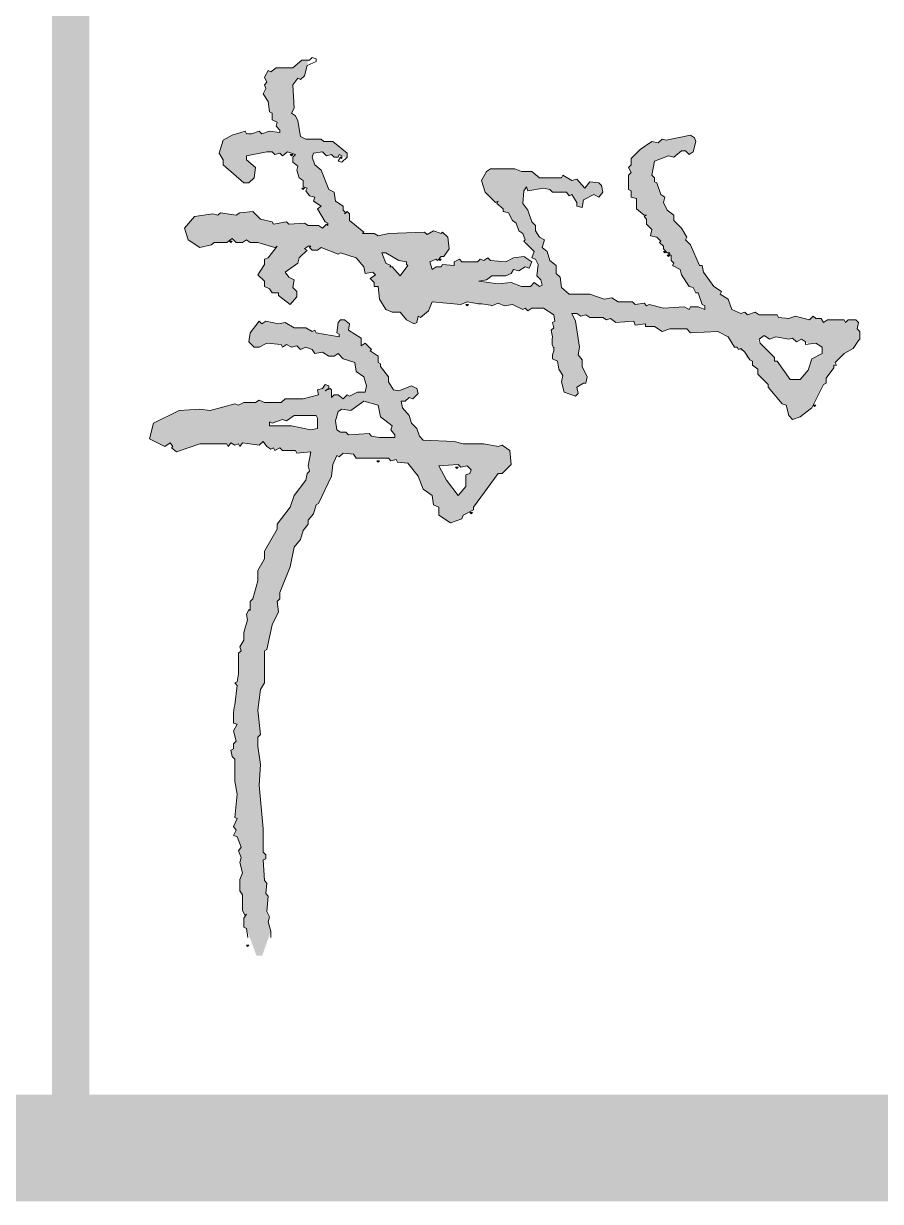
# Model space of a CAD drawing. Extents: x -518115 to 1124316, y -209821 to 1628073.
# Drawn here: x 951709 to 952110, y -111802 to -111250 of the extents above; entities that cross this region are included whole.
import ezdxf

# ---------------------------------------------------------------- set-up
doc = ezdxf.new("R2010")
doc.units = 0
doc.header["$LTSCALE"] = 1000
doc.header["$MEASUREMENT"] = 0
doc.layers.add('图框', color=140, linetype='Continuous')
doc.layers.add('签名', color=7, linetype='Continuous', lineweight=18)

# ---------------------------------------------------------------- blocks, each defined once
blk = doc.blocks.new('A$C549D2611')
at = {"layer": '签名'}
h = blk.add_hatch(color=2, dxfattribs=at)
h.dxf.hatch_style = 1
h.paths.add_polyline_path([(41115.77, -25269.22), (41112.75, -25269.22), (41111.54, -25270.43), (41112.14, -25271.03), (41110.93, -25272.24), (41109.12, -25272.24), (41106.7, -25275.87), (41102.47, -25276.48), (41101.26, -25278.9), (41092.18, -25282.53), (41089.77, -25285.55), (41086.14, -25286.76), (41084.32, -25286.15), (41083.72, -25281.92), (41085.53, -25280.11), (41084.93, -25277.69), (41086.14, -25276.48), (41086.14, -25274.66), (41084.93, -25274.06), (41086.54, -25270.83), (41086.14, -25270.43), (41084.32, -25270.43), (41078.88, -25277.08), (41078.88, -25281.32), (41077.67, -25282.53), (41077.67, -25289.78), (41076.46, -25292.2), (41069.2, -25293.41), (41066.78, -25294.62), (41065.57, -25296.44), (41063.15, -25295.23), (41052.27, -25295.83), (41049.24, -25293.41), (41049.85, -25292.2), (41048.03, -25290.39), (41041.58, -25288.78), (41040.78, -25287.97), (41040.78, -25291.6), (41044.41, -25295.83), (41044.41, -25303.69), (41046.22, -25306.11), (41045.62, -25307.32), (41048.64, -25309.14), (41051.06, -25307.93), (41052.27, -25309.14), (41054.08, -25308.53), (41056.5, -25309.74), (41060.13, -25307.32), (41064.97, -25306.72), (41065.57, -25305.51), (41068.6, -25305.51), (41069.81, -25303.09), (41071.62, -25303.69), (41073.44, -25301.88), (41074.65, -25301.88), (41074.04, -25306.72), (41075.25, -25310.35), (41074.04, -25311.56), (41075.94, -25317.26), (41074.04, -25318.21), (41075.86, -25324.26), (41078.27, -25328.49), (41084.32, -25330.31), (41087.35, -25328.49), (41089.77, -25328.49), (41098.23, -25318.81), (41098.23, -25316.39), (41095.81, -25313.98), (41090.98, -25313.37), (41087.35, -25317.6), (41085.53, -25317.6), (41083.34, -25305.89), (41084.93, -25304.3), (41084.32, -25301.88), (41085.53, -25300.67), (41083.72, -25298.25), (41084.93, -25294.62), (41086.14, -25295.83), (41088.56, -25295.83), (41090.37, -25293.41), (41092.18, -25294.02), (41095.81, -25292.81), (41097.02, -25290.99), (41100.05, -25290.99), (41100.65, -25289.18), (41101.86, -25289.78), (41104.28, -25287.97), (41104.89, -25285.55), (41106.7, -25286.15), (41109.12, -25282.53), (41110.33, -25284.34), (41116.38, -25280.71), (41116.98, -25279.5), (41118.19, -25279.5), (41117.59, -25280.11), (41119.4, -25281.92), (41118.19, -25283.74), (41118.19, -25288.57), (41116.98, -25290.39), (41117.59, -25297.65), (41116.38, -25298.86), (41117.59, -25304.9), (41116.38, -25305.51), (41115.17, -25310.95), (41111.54, -25314.58), (41112.14, -25320.63), (41113.35, -25322.44), (41112.14, -25329.7), (41113.35, -25330.91), (41112.75, -25333.33), (41113.96, -25341.8), (41119.4, -25346.63), (41124.84, -25344.82), (41128.47, -25339.38), (41127.26, -25333.93), (41126.05, -25332.72), (41126.05, -25326.68), (41124.24, -25324.26), (41126.05, -25322.44), (41126.05, -25319.42), (41124.84, -25317.6), (41126.05, -25315.79), (41126.05, -25312.16), (41128.47, -25304.3), (41127.87, -25303.09), (41133.31, -25307.32), (41133.92, -25309.14), (41136.34, -25309.14), (41141.17, -25312.16), (41144.2, -25309.14), (41146.62, -25309.14), (41147.83, -25306.72), (41149.64, -25305.51), (41149.64, -25302.48), (41150.85, -25302.48), (41155.08, -25297.04), (41151.46, -25294.02), (41149.04, -25294.02), (41147.22, -25295.83), (41143.59, -25295.23), (41142.38, -25297.65), (41139.96, -25299.46), (41135.73, -25293.41), (41133.31, -25292.81), (41129.68, -25289.18), (41129.08, -25290.39), (41127.87, -25288.57), (41127.87, -25287.36), (41128.47, -25287.97), (41129.68, -25286.76), (41129.68, -25284.34), (41128.47, -25282.53), (41131.5, -25274.66), (41130.89, -25273.45), (41133.31, -25266.2), (41137.54, -25262.57), (41140.57, -25261.96), (41139.96, -25258.33), (41141.17, -25257.12), (41142.99, -25259.54), (41144.8, -25257.73), (41146.62, -25257.73), (41146.62, -25255.91), (41149.98, -25255.58), (41150.25, -25255.31), (41150.47, -25255.53), (41152.66, -25255.31), (41157.5, -25252.29), (41158.71, -25249.26), (41158.71, -25245.63), (41162.34, -25242.61), (41164.16, -25238.98), (41163.55, -25237.77), (41160.53, -25237.17), (41161.13, -25235.96), (41158.11, -25232.33), (41153.87, -25230.51), (41155.08, -25217.21), (41153.87, -25214.18), (41154.74, -25208.98), (41154.76, -25207.66), (41155.36, -25203.42), (41155.69, -25202.69), (41154.48, -25199.67), (41155.69, -25196.64), (41155.08, -25193.02), (41157.5, -25188.18), (41156.9, -25186.97), (41158.11, -25185.76), (41156.9, -25183.94), (41156.9, -25178.5), (41159.92, -25173.66), (41162.95, -25173.06), (41163.55, -25174.27), (41165.97, -25173.66), (41167.18, -25174.87), (41170.2, -25174.27), (41171.09, -25174.35), (41173.5, -25174.35), (41175.65, -25173.66), (41175.95, -25173.54), (41177.76, -25173.54), (41178.67, -25174.27), (41180.49, -25174.27), (41181.7, -25171.85), (41185.32, -25171.24), (41188.35, -25169.43), (41191.37, -25170.03), (41196.21, -25168.82), (41198.02, -25163.38), (41196.82, -25162.17), (41193.79, -25162.78), (41191.15, -25158.38), (41188.95, -25157.94), (41184.11, -25160.36), (41181.09, -25160.36), (41178.67, -25162.17), (41175.04, -25161.57), (41162.95, -25163.38), (41159.32, -25165.19), (41159.32, -25162.78), (41160.53, -25160.96), (41159.92, -25158.54), (41161.13, -25156.73), (41161.13, -25150.68), (41162.34, -25148.87), (41161.74, -25147.05), (41163.55, -25144.63), (41162.95, -25136.16), (41164.76, -25135.56), (41164.16, -25130.72), (41165.37, -25130.72), (41165.37, -25126.49), (41167.78, -25122.86), (41166.58, -25119.23), (41166.58, -25111.37), (41168.39, -25109.55), (41167.78, -25096.85), (41170.2, -25092.01), (41175.04, -25088.99), (41176.15, -25086.98), (41177.46, -25084.15), (41179.94, -25083.33), (41181.7, -25080.52), (41183.51, -25080.52), (41185.32, -25078.1), (41187.74, -25078.1), (41192.58, -25073.27), (41193.79, -25073.27), (41201.65, -25066.61), (41202.26, -25064.8), (41207.1, -25063.59), (41208.91, -25061.77), (41207.7, -25058.15), (41203.47, -25052.7), (41192.58, -25047.26), (41191.98, -25046.05), (41189.56, -25046.05), (41184.72, -25042.42), (41182.9, -25042.42), (41178.07, -25037.58), (41175.65, -25033.35), (41171.11, -25030.32), (41167.78, -25030.32), (41166.58, -25031.53), (41163.55, -25030.93), (41162.34, -25032.14), (41162.34, -25035.77), (41163.55, -25036.98), (41162.34, -25037.58), (41162.34, -25045.44), (41163.55, -25047.26), (41161.74, -25048.47), (41161.74, -25050.89), (41160.53, -25052.1), (41162.34, -25053.91), (41160.53, -25060.56), (41161.74, -25063.59), (41161.13, -25068.43), (41159.92, -25069.03), (41159.92, -25077.5), (41158.71, -25079.31), (41159.92, -25082.94), (41158.71, -25084.15), (41159.32, -25085.97), (41157.5, -25090.2), (41152.66, -25092.01), (41150.25, -25095.64), (41149.04, -25095.04), (41146.62, -25098.67), (41139.96, -25103.51), (41136.94, -25104.11), (41136.94, -25105.32), (41127.26, -25109.55), (41124.84, -25111.97), (41123.63, -25111.37), (41119.4, -25113.79), (41115.77, -25117.42), (41113.35, -25117.42), (41110.93, -25120.44), (41107.3, -25122.25), (41104.89, -25121.65), (41103.68, -25123.46), (41098.23, -25125.28), (41097.63, -25126.49), (41095.81, -25126.49), (41094.6, -25127.7), (41087.95, -25126.49), (41085.53, -25119.83), (41086.14, -25117.42), (41083.11, -25113.79), (41083.11, -25111.97), (41084.93, -25110.16), (41083.72, -25108.34), (41078.88, -25107.13), (41077.06, -25107.74), (41075.86, -25109.55), (41078.27, -25121.04), (41077.67, -25122.86), (41079.48, -25124.67), (41078.88, -25127.7), (41082.51, -25133.14), (41086.74, -25137.37), (41089.77, -25137.37), (41090.98, -25138.58), (41093.39, -25137.37), (41094.6, -25138.58), (41101.26, -25138.58), (41101.86, -25137.37), (41104.89, -25137.37), (41105.49, -25134.95), (41110.33, -25134.95), (41113.35, -25131.33), (41113.35, -25130.12), (41113.96, -25131.33), (41115.17, -25130.12), (41117.59, -25130.12), (41120.01, -25127.7), (41123.03, -25128.3), (41123.63, -25125.28), (41125.45, -25123.46), (41126.05, -25124.07), (41127.87, -25122.25), (41129.08, -25122.25), (41130.89, -25120.44), (41130.89, -25119.23), (41131.5, -25119.83), (41132.1, -25118.63), (41134.52, -25118.63), (41135.73, -25117.42), (41136.94, -25118.02), (41138.75, -25114.39), (41141.17, -25113.79), (41146.62, -25110.16), (41147.22, -25108.34), (41149.64, -25107.13), (41149.64, -25105.92), (41155.08, -25104.11), (41155.69, -25102.9), (41157.5, -25102.9), (41156.29, -25105.92), (41156.29, -25109.55), (41157.5, -25110.16), (41156.29, -25112.58), (41156.9, -25122.25), (41155.08, -25128.91), (41155.69, -25130.12), (41154.48, -25131.33), (41155.08, -25135.56), (41153.87, -25136.77), (41153.87, -25143.42), (41152.06, -25146.45), (41152.66, -25150.07), (41150.25, -25156.73), (41150.25, -25166.4), (41147.22, -25170.03), (41142.38, -25170.64), (41140.57, -25172.45), (41136.94, -25172.45), (41134.52, -25175.48), (41130.29, -25176.69), (41128.47, -25179.11), (41124.84, -25177.9), (41123.63, -25180.31), (41120.61, -25182.13), (41118.19, -25182.13), (41116.38, -25183.94), (41110.93, -25185.76), (41107.91, -25188.18), (41101.86, -25187.57), (41100.05, -25186.36), (41101.86, -25185.76), (41100.65, -25178.5), (41101.26, -25175.48), (41102.47, -25174.27), (41102.47, -25167.61), (41104.28, -25166.4), (41103.68, -25165.19), (41107.3, -25162.78), (41109.12, -25162.78), (41109.72, -25160.36), (41106.1, -25159.75), (41103.68, -25154.91), (41104.89, -25152.49), (41102.47, -25150.68), (41099.44, -25151.28), (41098.23, -25152.49), (41097.63, -25156.73), (41100.65, -25159.15), (41096.42, -25162.78), (41097.02, -25165.19), (41094.6, -25169.43), (41095.81, -25170.03), (41095.81, -25180.31), (41092.79, -25183.94), (41092.79, -25188.78), (41091.58, -25191.81), (41091.58, -25203.3), (41092.79, -25205.11), (41097.02, -25207.53), (41102.47, -25205.72), (41107.3, -25200.88), (41106.7, -25199.67), (41107.91, -25200.27), (41110.33, -25197.25), (41111.54, -25197.25), (41112.14, -25194.83), (41115.77, -25193.02), (41116.98, -25191.2), (41120.61, -25189.99), (41121.82, -25188.18), (41126.86, -25186.16), (41130.29, -25182.73), (41133.31, -25183.94), (41133.92, -25182.13), (41136.34, -25180.92), (41141.78, -25181.52), (41143.59, -25179.71), (41146.01, -25179.11), (41146.62, -25180.31), (41144.8, -25182.73), (41146.62, -25184.55), (41146.62, -25188.78), (41144.8, -25193.62), (41145.41, -25199.67), (41144.2, -25208.74), (41143.59, -25205.11), (41141.78, -25202.69), (41141.78, -25196.04), (41140.57, -25193.62), (41138.75, -25192.41), (41139.36, -25189.99), (41137.54, -25186.97), (41138.15, -25185.15), (41135.13, -25183.94), (41132.71, -25187.57), (41133.31, -25192.41), (41135.13, -25196.04), (41134.52, -25203.3), (41133.31, -25204.51), (41134.52, -25206.32), (41133.92, -25208.14), (41135.13, -25209.35), (41135.13, -25216.6), (41133.92, -25217.81), (41135.13, -25220.23), (41136.94, -25220.23), (41136.34, -25225.67), (41137.54, -25226.28), (41137.54, -25228.7), (41138.75, -25230.51), (41135.13, -25231.72), (41133.11, -25226.68), (41132.71, -25226.28), (41132.71, -25225.07), (41129.08, -25222.65), (41123.63, -25223.26), (41121.22, -25225.67), (41121.82, -25226.28), (41120.61, -25229.91), (41122.42, -25232.93), (41121.22, -25234.14), (41121.82, -25251.08), (41123.03, -25255.91), (41121.82, -25257.73), (41121.82, -25263.17), (41121.22, -25262.57)])
h.paths.add_polyline_path([(41130.89, -25254.1), (41130.89, -25252.29), (41134.52, -25246.24), (41135.13, -25242.61), (41136.34, -25242.61), (41136.94, -25242), (41141.78, -25245.63), (41137.54, -25249.26), (41137.54, -25250.47), (41136.94, -25249.87), (41135.73, -25252.29)], flags=16)
h.paths.add_polyline_path([(41169.6, -25075.08), (41171.41, -25072.66), (41170.2, -25069.64), (41171.41, -25063.59), (41170.81, -25061.77), (41172.62, -25059.96), (41171.41, -25057.54), (41173.64, -25054.2), (41173.23, -25050.89), (41175.04, -25047.86), (41178.07, -25047.86), (41180.49, -25052.7), (41185.93, -25054.52), (41190.16, -25058.15), (41190.16, -25062.98), (41181.7, -25069.03), (41181.7, -25070.24), (41179.88, -25070.24), (41171.93, -25078.19)], flags=16)
h = blk.add_hatch(color=2, dxfattribs=at)
h.dxf.hatch_style = 1
h.paths.add_polyline_path([(41214.96, -25273.45), (41213.75, -25275.27), (41209.52, -25275.87), (41205.28, -25274.66), (41204.07, -25272.85), (41204.68, -25268.62), (41200.44, -25262.57), (41202.26, -25255.91), (41207.7, -25254.71), (41211.94, -25249.26), (41213.75, -25249.87), (41216.17, -25248.05), (41217.38, -25248.05), (41217.38, -25255.31), (41216.77, -25258.94), (41215.56, -25260.15), (41216.17, -25269.83), (41214.96, -25271.03)], flags=16)
h.paths.add_polyline_path([(41213.14, -25284.34), (41213.75, -25287.36), (41211.94, -25296.44), (41211.94, -25306.72), (41210.12, -25306.72), (41210.73, -25305.51), (41208.91, -25300.67), (41209.52, -25298.86), (41207.1, -25295.23), (41207.1, -25284.95), (41208.31, -25284.34)], flags=16)
h.paths.add_polyline_path([(41230.68, -25227.49), (41230.08, -25218.42), (41231.29, -25217.21), (41230.68, -25214.18), (41231.89, -25212.97), (41232.5, -25212.37), (41234.31, -25212.97), (41234.92, -25214.79), (41240.36, -25214.79), (41244.59, -25218.42), (41237.34, -25223.86)], flags=16)
h.paths.add_polyline_path([(41231.29, -25219.63), (41231.29, -25218.42), (41231.89, -25219.02)], flags=0)
h.paths.add_polyline_path([(41459.88, -25312.86), (41459.89, -25310.16), (41448.41, -25306.11), (41444.18, -25307.32), (41441.76, -25306.72), (41439.34, -25307.93), (41432.08, -25307.32), (41430.87, -25308.53), (41426.03, -25307.93), (41424.82, -25309.14), (41415.15, -25309.74), (41414.54, -25308.53), (41412.73, -25308.53), (41411.52, -25309.74), (41400.63, -25309.74), (41380.07, -25311.56), (41370.39, -25310.95), (41361.93, -25312.16), (41357.69, -25312.16), (41356.48, -25310.95), (41344.99, -25312.16), (41335.31, -25310.95), (41332.29, -25309.14), (41317.17, -25309.14), (41316.57, -25307.93), (41305.07, -25305.51), (41299.03, -25302.48), (41294.19, -25303.09), (41292.98, -25301.88), (41289.95, -25301.88), (41277.86, -25297.04), (41268.79, -25295.23), (41265.16, -25292.2), (41260.92, -25290.99), (41257.9, -25288.57), (41256.09, -25288.57), (41253.06, -25286.15), (41248.83, -25284.95), (41248.22, -25283.74), (41235.52, -25277.69), (41230.08, -25277.08), (41225.85, -25275.27), (41226.45, -25274.06), (41224.64, -25272.24), (41225.24, -25267.41), (41227.06, -25266.2), (41227.06, -25251.08), (41228.26, -25249.87), (41227.66, -25247.45), (41228.87, -25246.84), (41229.47, -25242), (41235.52, -25237.17), (41241.57, -25234.75), (41244.59, -25230.51), (41248.83, -25229.91), (41250.04, -25227.49), (41253.67, -25227.49), (41257.3, -25222.05), (41255.48, -25216.6), (41253.67, -25216), (41251.25, -25211.16), (41250.04, -25211.16), (41234.31, -25199.67), (41234.31, -25197.85), (41230.08, -25193.62), (41223.43, -25194.23), (41221.01, -25197.85), (41221.61, -25199.67), (41220.4, -25206.32), (41220.4, -25216), (41219.19, -25220.23), (41218.59, -25234.75), (41216.77, -25236.56), (41213.14, -25237.77), (41210.73, -25240.19), (41207.1, -25241.4), (41203.47, -25244.42), (41200.44, -25245.03), (41200.44, -25243.21), (41198.63, -25241.4), (41199.23, -25239.59), (41196.82, -25237.17), (41194.4, -25237.77), (41193.19, -25240.19), (41195.61, -25246.24), (41195, -25248.66), (41191.37, -25251.08), (41188.95, -25251.08), (41184.11, -25254.71), (41182.9, -25254.71), (41182.3, -25255.91), (41179.28, -25255.91), (41176.86, -25259.54), (41176.25, -25258.94), (41173.23, -25261.96), (41174.44, -25263.78), (41170.81, -25263.78), (41167.18, -25269.83), (41164.16, -25269.22), (41162.34, -25271.64), (41162.34, -25273.45), (41163.55, -25274.66), (41168.39, -25275.27), (41168.99, -25274.06), (41170.2, -25274.06), (41168.39, -25284.95), (41167.18, -25285.55), (41167.78, -25286.76), (41165.97, -25289.78), (41165.97, -25295.23), (41163.55, -25299.46), (41164.16, -25302.48), (41162.95, -25308.53), (41164.16, -25310.35), (41162.95, -25311.56), (41168.39, -25315.79), (41172.62, -25316.39), (41175.04, -25313.98), (41175.04, -25311.56), (41173.23, -25307.93), (41173.83, -25301.27), (41175.04, -25300.67), (41173.83, -25298.86), (41175.04, -25296.44), (41174.44, -25294.02), (41176.25, -25292.2), (41175.04, -25289.78), (41176.25, -25286.76), (41178.07, -25285.55), (41177.46, -25281.92), (41179.28, -25278.9), (41179.28, -25276.48), (41178.07, -25274.66), (41180.49, -25272.24), (41182.3, -25266.8), (41186.53, -25266.2), (41188.95, -25262.57), (41193.19, -25261.36), (41196.21, -25261.96), (41196.21, -25265.59), (41198.02, -25269.22), (41197.42, -25270.43), (41199.23, -25272.24), (41197.42, -25274.66), (41197.42, -25276.48), (41198.63, -25277.69), (41195, -25277.69), (41194.4, -25278.29), (41195.61, -25280.71), (41194.4, -25278.9), (41193.19, -25278.9), (41192.58, -25280.71), (41194.4, -25281.92), (41195, -25284.34), (41197.42, -25283.74), (41199.23, -25290.99), (41199.23, -25299.46), (41201.05, -25301.27), (41201.05, -25309.14), (41199.84, -25311.56), (41201.05, -25313.37), (41201.05, -25318.81), (41202.26, -25321.23), (41201.65, -25323.05), (41204.68, -25334.54), (41204.07, -25339.38), (41204.68, -25349.05), (41210.73, -25361.15), (41217.98, -25362.96), (41221.61, -25355.71), (41219.8, -25353.29), (41221.61, -25352.08), (41222.22, -25352.68), (41224.03, -25350.26), (41220.4, -25339.38), (41220.4, -25326.68), (41221.61, -25326.07), (41219.8, -25324.86), (41221.01, -25323.05), (41220.4, -25321.23), (41221.61, -25320.63), (41219.8, -25319.42), (41221.01, -25311.56), (41219.19, -25309.74), (41221.61, -25307.93), (41222.82, -25306.11), (41222.22, -25304.9), (41223.43, -25304.3), (41222.22, -25301.88), (41223.43, -25300.67), (41223.43, -25294.62), (41224.64, -25294.02), (41224.03, -25287.36), (41230.68, -25288.57), (41233.1, -25287.97), (41234.31, -25289.18), (41237.34, -25289.78), (41244.59, -25295.23), (41250.04, -25297.04), (41257.9, -25303.09), (41260.32, -25303.09), (41270.6, -25309.14), (41274.23, -25309.14), (41279.67, -25312.16), (41284.51, -25312.16), (41292.98, -25314.58), (41294.19, -25315.79), (41298.42, -25315.79), (41297.82, -25316.39), (41300.24, -25317.6), (41302.66, -25317), (41308.7, -25318.81), (41312.33, -25318.81), (41315.36, -25320.63), (41317.17, -25320.02), (41318.38, -25321.23), (41328.06, -25321.23), (41331.69, -25321.84), (41332.29, -25323.05), (41333.5, -25321.84), (41342.57, -25323.05), (41344.27, -25323.35), (41346.2, -25323.65), (41351.04, -25323.65), (41351.64, -25321.84), (41354.67, -25323.65), (41359.51, -25322.44), (41360.72, -25323.65), (41363.14, -25323.65), (41363.74, -25324.86), (41366.76, -25324.26), (41367.97, -25323.05), (41378.26, -25323.05), (41384.3, -25321.84), (41395.19, -25323.05), (41395.79, -25321.84), (41399.42, -25323.65), (41401.24, -25322.44), (41403.66, -25323.65), (41404.26, -25321.84), (41409.1, -25320.02), (41410.91, -25321.23), (41413.94, -25320.02), (41416.36, -25320.63), (41421.2, -25319.42), (41424.22, -25320.63), (41429.66, -25320.63), (41431.48, -25319.42), (41438.74, -25319.42), (41441.15, -25318.21), (41440.55, -25317.6), (41442.36, -25318.81), (41446.6, -25318.81), (41447.2, -25317.6)])
at = {"layer": '图框', "const_width": 50}
blk.add_lwpolyline([(41550, -29200), (41550, -500), (1250, -500), (1250, -29200)], close=True, dxfattribs=at)
at = {"layer": '图框', "const_width": 17.5}
blk.add_lwpolyline([(38052.47, -25399.83), (41552.47, -25399.83)], dxfattribs=at)
at = {"layer": '签名', "color": 2, "elevation": 4852497.23}
for points in [[(41172.02, -25030.93), (41171.41, -25030.32), (41167.78, -25030.32), (41166.58, -25031.53), (41163.55, -25030.93), (41162.34, -25032.14), (41162.34, -25035.77), (41163.55, -25036.98), (41162.34, -25037.58), (41162.34, -25045.44), (41163.55, -25047.26), (41161.74, -25048.47), (41161.74, -25050.89), (41160.53, -25052.1), (41162.34, -25053.91), (41160.53, -25060.56), (41161.74, -25063.59), (41161.13, -25068.43), (41159.92, -25069.03), (41159.92, -25077.5), (41158.71, -25079.31), (41159.92, -25082.94), (41158.71, -25084.15), (41159.32, -25085.97), (41157.5, -25090.2), (41152.66, -25092.01), (41150.25, -25095.64), (41149.04, -25095.04), (41146.62, -25098.67), (41139.96, -25103.51), (41136.94, -25104.11), (41136.94, -25105.32), (41127.26, -25109.55), (41124.84, -25111.97), (41123.63, -25111.37), (41119.4, -25113.79), (41115.77, -25117.42), (41113.35, -25117.42), (41110.93, -25120.44), (41107.3, -25122.25), (41104.89, -25121.65), (41103.68, -25123.46), (41098.23, -25125.28), (41097.63, -25126.49), (41095.81, -25126.49), (41094.6, -25127.7), (41087.95, -25126.49), (41085.53, -25119.83), (41086.14, -25117.42), (41083.11, -25113.79), (41083.11, -25111.97), (41084.93, -25110.16), (41083.72, -25108.34), (41078.88, -25107.13), (41077.06, -25107.74), (41075.86, -25109.55), (41078.27, -25121.04), (41077.67, -25122.86), (41079.48, -25124.67), (41078.88, -25127.7), (41082.51, -25133.14), (41086.74, -25137.37), (41089.77, -25137.37), (41090.98, -25138.58), (41093.39, -25137.37), (41094.6, -25138.58), (41101.26, -25138.58), (41101.86, -25137.37), (41104.89, -25137.37), (41105.49, -25134.95), (41110.33, -25134.95), (41113.35, -25131.33), (41113.35, -25130.12), (41113.96, -25131.33), (41115.17, -25130.12), (41117.59, -25130.12), (41120.01, -25127.7), (41123.03, -25128.3), (41123.63, -25125.28), (41125.45, -25123.46), (41126.05, -25124.07), (41127.87, -25122.25), (41129.08, -25122.25), (41130.89, -25120.44), (41130.89, -25119.23), (41131.5, -25119.83), (41132.1, -25118.63), (41134.52, -25118.63), (41135.73, -25117.42), (41136.94, -25118.02), (41138.75, -25114.39), (41141.17, -25113.79), (41146.62, -25110.16), (41147.22, -25108.34), (41149.64, -25107.13), (41149.64, -25105.92), (41155.08, -25104.11), (41155.69, -25102.9), (41157.5, -25102.9), (41156.29, -25105.92), (41156.29, -25109.55), (41157.5, -25110.16), (41156.29, -25112.58), (41156.9, -25122.25), (41155.08, -25128.91), (41155.69, -25130.12), (41154.48, -25131.33), (41155.08, -25135.56), (41153.87, -25136.77), (41153.87, -25143.42), (41152.06, -25146.45), (41152.66, -25150.07), (41150.25, -25156.73), (41150.25, -25166.4), (41147.22, -25170.03), (41142.38, -25170.64), (41140.57, -25172.45), (41136.94, -25172.45), (41134.52, -25175.48), (41130.29, -25176.69), (41128.47, -25179.11), (41124.84, -25177.9), (41123.63, -25180.31), (41120.61, -25182.13), (41118.19, -25182.13), (41116.38, -25183.94), (41110.93, -25185.76), (41107.91, -25188.18), (41101.86, -25187.57), (41100.05, -25186.36), (41101.86, -25185.76), (41100.65, -25178.5), (41101.26, -25175.48), (41102.47, -25174.27), (41102.47, -25167.61), (41104.28, -25166.4), (41103.68, -25165.19), (41107.3, -25162.78), (41109.12, -25162.78), (41109.72, -25160.36), (41106.1, -25159.75), (41103.68, -25154.91), (41104.89, -25152.49), (41102.47, -25150.68), (41099.44, -25151.28), (41098.23, -25152.49), (41097.63, -25156.73), (41100.65, -25159.15), (41096.42, -25162.78), (41097.02, -25165.19), (41094.6, -25169.43), (41095.81, -25170.03), (41095.81, -25180.31), (41092.79, -25183.94), (41092.79, -25188.78), (41091.58, -25191.81), (41091.58, -25203.3), (41092.79, -25205.11), (41097.02, -25207.53), (41102.47, -25205.72), (41107.3, -25200.88), (41106.7, -25199.67), (41107.91, -25200.27), (41110.33, -25197.25), (41111.54, -25197.25), (41112.14, -25194.83), (41115.77, -25193.02), (41116.98, -25191.2), (41120.61, -25189.99), (41121.82, -25188.18), (41124.84, -25186.97), (41125.45, -25187.57), (41130.29, -25182.73), (41133.31, -25183.94), (41133.92, -25182.13), (41136.34, -25180.92), (41141.78, -25181.52), (41143.59, -25179.71), (41146.01, -25179.11), (41146.62, -25180.31), (41144.8, -25182.73), (41146.62, -25184.55), (41146.62, -25188.78), (41144.8, -25193.62), (41145.41, -25199.67), (41144.2, -25208.74), (41143.59, -25205.11), (41141.78, -25202.69), (41141.78, -25196.04), (41140.57, -25193.62), (41138.75, -25192.41), (41139.36, -25189.99), (41137.54, -25186.97), (41138.15, -25185.15), (41135.13, -25183.94), (41132.71, -25187.57), (41133.31, -25192.41), (41135.13, -25196.04), (41134.52, -25203.3), (41133.31, -25204.51), (41134.52, -25206.32), (41133.92, -25208.14), (41135.13, -25209.35), (41135.13, -25216.6), (41133.92, -25217.81), (41135.13, -25220.23), (41136.94, -25220.23), (41136.34, -25225.67), (41137.54, -25226.28), (41137.54, -25228.7), (41138.75, -25230.51), (41135.13, -25231.72), (41133.92, -25228.7), (41134.52, -25228.09), (41132.71, -25226.28), (41132.71, -25225.07), (41129.08, -25222.65), (41123.63, -25223.26), (41121.22, -25225.67), (41121.82, -25226.28), (41120.61, -25229.91), (41122.42, -25232.93), (41121.22, -25234.14), (41121.82, -25251.08), (41123.03, -25255.91), (41121.82, -25257.73), (41121.82, -25263.17), (41121.22, -25262.57), (41115.77, -25269.22), (41112.75, -25269.22), (41111.54, -25270.43), (41112.75, -25271.64), (41112.14, -25271.03), (41110.93, -25272.24), (41109.12, -25272.24), (41106.7, -25275.87), (41102.47, -25276.48), (41101.26, -25278.9), (41092.18, -25282.53), (41089.77, -25285.55), (41086.14, -25286.76), (41084.32, -25286.15), (41083.72, -25281.92), (41085.53, -25280.11), (41084.93, -25277.69), (41086.14, -25276.48), (41086.14, -25274.66), (41084.93, -25274.06), (41085.53, -25272.85), (41086.74, -25272.85), (41086.14, -25273.45), (41087.95, -25274.66), (41088.56, -25272.85), (41086.14, -25270.43), (41084.32, -25270.43), (41078.88, -25277.08), (41078.88, -25281.32), (41077.67, -25282.53), (41077.67, -25289.78), (41076.46, -25292.2), (41069.2, -25293.41), (41066.78, -25294.62), (41065.57, -25296.44), (41063.15, -25295.23), (41052.27, -25295.83), (41049.24, -25293.41), (41049.85, -25292.2), (41048.03, -25290.39), (41043.2, -25289.18), (41041.38, -25284.95), (41040.17, -25284.95), (41039.57, -25286.76), (41040.78, -25287.97), (41040.78, -25291.6), (41044.41, -25295.83), (41044.41, -25303.69), (41046.22, -25306.11), (41045.62, -25307.32), (41048.64, -25309.14), (41051.06, -25307.93), (41052.27, -25309.14), (41054.08, -25308.53), (41056.5, -25309.74), (41060.13, -25307.32), (41064.97, -25306.72), (41065.57, -25305.51), (41068.6, -25305.51), (41069.81, -25303.09), (41071.62, -25303.69), (41073.44, -25301.88), (41074.65, -25301.88), (41074.04, -25306.72), (41075.25, -25310.35), (41074.04, -25311.56), (41075.25, -25315.19), (41075.25, -25317.6), (41074.04, -25318.21), (41075.86, -25324.26), (41078.27, -25328.49), (41084.32, -25330.31), (41087.35, -25328.49), (41089.77, -25328.49), (41098.23, -25318.81), (41098.23, -25316.39), (41095.81, -25313.98), (41090.98, -25313.37), (41087.35, -25317.6), (41085.53, -25317.6), (41083.72, -25307.93), (41083.72, -25305.51), (41084.93, -25304.3), (41084.32, -25301.88), (41085.53, -25300.67), (41083.72, -25298.25), (41084.93, -25294.62), (41086.14, -25295.83), (41088.56, -25295.83), (41090.37, -25293.41), (41092.18, -25294.02), (41095.81, -25292.81), (41097.02, -25290.99), (41100.05, -25290.99), (41100.65, -25289.18), (41101.86, -25289.78), (41104.28, -25287.97), (41104.89, -25285.55), (41106.7, -25286.15), (41109.12, -25282.53), (41110.33, -25284.34), (41116.38, -25280.71), (41116.98, -25279.5), (41118.19, -25279.5), (41117.59, -25280.11), (41119.4, -25281.92), (41118.19, -25283.74), (41118.19, -25288.57), (41116.98, -25290.39), (41117.59, -25297.65), (41116.38, -25298.86), (41117.59, -25304.9), (41116.38, -25305.51), (41115.17, -25310.95), (41111.54, -25314.58), (41112.14, -25320.63), (41113.35, -25322.44), (41112.14, -25329.7), (41113.35, -25330.91), (41112.75, -25333.33), (41113.96, -25341.8), (41119.4, -25346.63), (41124.84, -25344.82), (41128.47, -25339.38), (41127.26, -25333.93), (41126.05, -25332.72), (41126.05, -25326.68), (41124.24, -25324.26), (41126.05, -25322.44), (41126.05, -25319.42), (41124.84, -25317.6), (41126.05, -25315.79), (41126.05, -25312.16), (41128.47, -25304.3), (41127.87, -25303.09), (41133.31, -25307.32), (41133.92, -25309.14), (41136.34, -25309.14), (41141.17, -25312.16), (41144.2, -25309.14), (41146.62, -25309.14), (41147.83, -25306.72), (41149.64, -25305.51), (41149.64, -25302.48), (41150.85, -25302.48), (41155.08, -25297.04), (41151.46, -25294.02), (41149.04, -25294.02), (41147.22, -25295.83), (41143.59, -25295.23), (41142.38, -25297.65), (41139.96, -25299.46), (41135.73, -25293.41), (41133.31, -25292.81), (41129.68, -25289.18), (41129.08, -25290.39), (41127.87, -25288.57), (41127.87, -25287.36), (41128.47, -25287.97), (41129.68, -25286.76), (41129.68, -25284.34), (41128.47, -25282.53), (41131.5, -25274.66), (41130.89, -25273.45), (41133.31, -25266.2), (41137.54, -25262.57), (41140.57, -25261.96), (41139.96, -25258.33), (41141.17, -25257.12), (41142.99, -25259.54), (41144.8, -25257.73), (41146.62, -25257.73), (41146.62, -25255.91), (41152.66, -25255.31), (41157.5, -25252.29), (41158.71, -25249.26), (41158.71, -25245.63), (41162.34, -25242.61), (41164.16, -25238.98), (41163.55, -25237.77), (41160.53, -25237.17), (41161.13, -25235.96), (41158.11, -25232.33), (41153.87, -25230.51), (41155.08, -25217.21), (41153.87, -25214.18), (41154.48, -25210.55), (41154.78, -25209.04), (41154.78, -25207.53), (41155.38, -25203.3), (41155.69, -25202.69), (41154.48, -25199.67), (41155.69, -25196.64), (41155.08, -25193.02), (41157.5, -25188.18), (41156.9, -25186.97), (41158.11, -25185.76), (41156.9, -25183.94), (41156.9, -25178.5), (41159.92, -25173.66), (41162.95, -25173.06), (41163.55, -25174.27), (41165.97, -25173.66), (41167.18, -25174.87), (41170.2, -25174.27), (41171.41, -25174.35), (41173.83, -25174.35), (41175.65, -25173.66), (41175.04, -25173.54), (41176.86, -25173.54), (41178.67, -25174.27), (41180.49, -25174.27), (41181.7, -25171.85), (41185.32, -25171.24), (41188.35, -25169.43), (41191.37, -25170.03), (41196.21, -25168.82), (41198.02, -25163.38), (41196.82, -25162.17), (41193.79, -25162.78), (41191.98, -25159.75), (41191.98, -25158.54), (41188.95, -25157.94), (41184.11, -25160.36), (41181.09, -25160.36), (41178.67, -25162.17), (41175.04, -25161.57), (41162.95, -25163.38), (41159.32, -25165.19), (41159.32, -25162.78), (41160.53, -25160.96), (41159.92, -25158.54), (41161.13, -25156.73), (41161.13, -25150.68), (41162.34, -25148.87), (41161.74, -25147.05), (41163.55, -25144.63), (41162.95, -25136.16), (41164.76, -25135.56), (41164.16, -25130.72), (41165.37, -25130.72), (41165.37, -25126.49), (41167.78, -25122.86), (41166.58, -25119.23), (41166.58, -25111.37), (41168.39, -25109.55), (41167.78, -25096.85), (41170.2, -25092.01), (41175.04, -25088.99), (41175.04, -25087.78), (41176.25, -25087.18), (41175.65, -25085.97), (41177.46, -25084.15), (41181.09, -25081.82), (41181.7, -25080.52), (41183.51, -25080.52), (41185.32, -25078.1), (41187.74, -25078.1), (41192.58, -25073.27), (41193.79, -25073.27), (41201.65, -25066.61), (41202.26, -25064.8), (41207.1, -25063.59), (41208.91, -25061.77), (41207.7, -25058.15), (41203.47, -25052.7), (41192.58, -25047.26), (41191.98, -25046.05), (41189.56, -25046.05), (41184.72, -25042.42), (41183.51, -25042.42), (41183.51, -25041.21), (41182.3, -25041.82), (41178.07, -25037.58), (41175.65, -25033.35), (41172.02, -25030.93)], [(41175.04, -25047.86), (41178.07, -25047.86), (41180.49, -25052.7), (41185.93, -25054.52), (41190.16, -25058.15), (41190.16, -25062.98), (41181.7, -25069.03), (41181.7, -25070.24), (41179.88, -25070.24), (41173.23, -25076.89), (41171.41, -25077.5), (41169.6, -25075.08), (41171.41, -25072.66), (41170.2, -25069.64), (41171.41, -25063.59), (41170.81, -25061.77), (41172.62, -25059.96), (41171.41, -25057.54), (41172.62, -25055.73), (41173.83, -25055.73), (41173.23, -25050.89), (41175.04, -25047.86)], [(41202.86, -25051.49), (41202.26, -25050.89), (41202.26, -25052.1), (41202.86, -25051.49)], [(41130.89, -25121.65), (41130.29, -25121.04), (41130.29, -25122.25), (41130.89, -25121.65)], [(41132.71, -25119.83), (41132.1, -25119.23), (41132.1, -25120.44), (41132.71, -25119.83)], [(41230.68, -25194.23), (41230.08, -25193.62), (41223.43, -25194.23), (41221.01, -25197.85), (41221.61, -25199.67), (41220.4, -25206.32), (41220.4, -25216), (41219.19, -25220.23), (41218.59, -25234.75), (41216.77, -25236.56), (41213.14, -25237.77), (41210.73, -25240.19), (41207.1, -25241.4), (41203.47, -25244.42), (41200.44, -25245.03), (41200.44, -25243.21), (41198.63, -25241.4), (41199.23, -25239.59), (41196.82, -25237.17), (41194.4, -25237.77), (41193.19, -25240.19), (41195.61, -25246.24), (41195, -25248.66), (41191.37, -25251.08), (41188.95, -25251.08), (41184.11, -25254.71), (41182.9, -25254.71), (41182.3, -25255.91), (41179.28, -25255.91), (41176.86, -25259.54), (41176.25, -25258.94), (41173.23, -25261.96), (41174.44, -25263.78), (41170.81, -25263.78), (41167.18, -25269.83), (41164.16, -25269.22), (41162.34, -25271.64), (41162.34, -25273.45), (41163.55, -25274.66), (41168.39, -25275.27), (41168.99, -25274.06), (41170.2, -25274.06), (41168.39, -25284.95), (41167.18, -25285.55), (41167.78, -25286.76), (41165.97, -25289.78), (41165.97, -25295.23), (41163.55, -25299.46), (41164.16, -25302.48), (41162.95, -25308.53), (41164.16, -25310.35), (41162.95, -25311.56), (41168.39, -25315.79), (41172.62, -25316.39), (41175.04, -25313.98), (41175.04, -25311.56), (41173.23, -25307.93), (41173.83, -25301.27), (41175.04, -25300.67), (41173.83, -25298.86), (41175.04, -25296.44), (41174.44, -25294.02), (41176.25, -25292.2), (41175.04, -25289.78), (41176.25, -25286.76), (41178.07, -25285.55), (41177.46, -25281.92), (41179.28, -25278.9), (41179.28, -25276.48), (41178.07, -25274.66), (41180.49, -25272.24), (41182.3, -25266.8), (41186.53, -25266.2), (41188.95, -25262.57), (41193.19, -25261.36), (41196.21, -25261.96), (41196.21, -25265.59), (41198.02, -25269.22), (41197.42, -25270.43), (41199.23, -25272.24), (41197.42, -25274.66), (41197.42, -25276.48), (41198.63, -25277.69), (41195, -25277.69), (41194.4, -25278.29), (41195.61, -25280.71), (41194.4, -25278.9), (41193.19, -25278.9), (41192.58, -25280.71), (41194.4, -25281.92), (41195, -25284.34), (41197.42, -25283.74), (41199.23, -25290.99), (41199.23, -25299.46), (41201.05, -25301.27), (41201.05, -25309.14), (41199.84, -25311.56), (41201.05, -25313.37), (41201.05, -25318.81), (41202.26, -25321.23), (41201.65, -25323.05), (41204.68, -25334.54), (41204.07, -25339.38), (41204.68, -25349.05), (41210.73, -25361.15), (41217.98, -25362.96), (41221.61, -25355.71), (41219.8, -25353.29), (41221.61, -25352.08), (41222.22, -25352.68), (41224.03, -25350.26), (41220.4, -25339.38), (41220.4, -25326.68), (41221.61, -25326.07), (41219.8, -25324.86), (41221.01, -25323.05), (41220.4, -25321.23), (41221.61, -25320.63), (41219.8, -25319.42), (41221.01, -25311.56), (41219.19, -25309.74), (41221.61, -25307.93), (41222.82, -25306.11), (41222.22, -25304.9), (41223.43, -25304.3), (41222.22, -25301.88), (41223.43, -25300.67), (41223.43, -25294.62), (41224.64, -25294.02), (41224.03, -25287.36), (41230.68, -25288.57), (41233.1, -25287.97), (41234.31, -25289.18), (41237.34, -25289.78), (41244.59, -25295.23), (41250.04, -25297.04), (41257.9, -25303.09), (41260.32, -25303.09), (41270.6, -25309.14), (41274.23, -25309.14), (41279.67, -25312.16), (41284.51, -25312.16), (41292.98, -25314.58), (41294.19, -25315.79), (41298.42, -25315.79), (41297.82, -25316.39), (41300.24, -25317.6), (41302.66, -25317), (41308.7, -25318.81), (41312.33, -25318.81), (41315.36, -25320.63), (41317.17, -25320.02), (41318.38, -25321.23), (41328.06, -25321.23), (41331.69, -25321.84), (41332.29, -25323.05), (41333.5, -25321.84), (41342.57, -25323.05), (41343.78, -25323.27), (41346.2, -25323.65), (41351.04, -25323.65), (41351.64, -25321.84), (41354.67, -25323.65), (41359.51, -25322.44), (41360.72, -25323.65), (41363.14, -25323.65), (41363.74, -25324.86), (41366.76, -25324.26), (41367.97, -25323.05), (41378.26, -25323.05), (41384.3, -25321.84), (41395.19, -25323.05), (41395.79, -25321.84), (41399.42, -25323.65), (41401.24, -25322.44), (41403.66, -25323.65), (41404.26, -25321.84), (41409.1, -25320.02), (41410.91, -25321.23), (41413.94, -25320.02), (41416.36, -25320.63), (41421.2, -25319.42), (41424.22, -25320.63), (41429.66, -25320.63), (41431.48, -25319.42), (41438.74, -25319.42), (41441.15, -25318.21), (41440.55, -25317.6), (41442.36, -25318.81), (41446.6, -25318.81), (41447.2, -25317.6), (41451.43, -25316.9)], [(41451.5, -25306.11), (41448.41, -25306.11), (41444.18, -25307.32), (41441.76, -25306.72), (41439.34, -25307.93), (41432.08, -25307.32), (41430.87, -25308.53), (41426.03, -25307.93), (41424.82, -25309.14), (41415.15, -25309.74), (41414.54, -25308.53), (41412.73, -25308.53), (41411.52, -25309.74), (41400.63, -25309.74), (41380.07, -25311.56), (41370.39, -25310.95), (41361.93, -25312.16), (41357.69, -25312.16), (41356.48, -25310.95), (41344.99, -25312.16), (41335.31, -25310.95), (41332.29, -25309.14), (41317.17, -25309.14), (41316.57, -25307.93), (41305.07, -25305.51), (41299.03, -25302.48), (41294.19, -25303.09), (41292.98, -25301.88), (41289.95, -25301.88), (41277.86, -25297.04), (41268.79, -25295.23), (41265.16, -25292.2), (41260.92, -25290.99), (41257.9, -25288.57), (41256.09, -25288.57), (41253.06, -25286.15), (41248.83, -25284.95), (41248.22, -25283.74), (41235.52, -25277.69), (41230.08, -25277.08), (41225.85, -25275.27), (41226.45, -25274.06), (41224.64, -25272.24), (41225.24, -25267.41), (41227.06, -25266.2), (41227.06, -25251.08), (41228.26, -25249.87), (41227.66, -25247.45), (41228.87, -25246.84), (41229.47, -25242), (41235.52, -25237.17), (41241.57, -25234.75), (41244.59, -25230.51), (41248.83, -25229.91), (41250.04, -25227.49), (41253.67, -25227.49), (41257.3, -25222.05), (41255.48, -25216.6), (41253.67, -25216), (41251.25, -25211.16), (41250.04, -25211.16), (41234.31, -25199.67), (41234.31, -25197.85), (41230.68, -25194.23)], [(41155.69, -25214.18), (41155.08, -25213.58), (41155.08, -25214.79), (41155.69, -25214.18)], [(41231.89, -25212.97), (41232.5, -25212.37), (41234.31, -25212.97), (41234.92, -25214.79), (41240.36, -25214.79), (41244.59, -25218.42), (41237.34, -25223.86), (41230.68, -25227.49), (41230.08, -25218.42), (41231.29, -25217.21), (41230.68, -25214.18), (41231.89, -25212.97)], [(41253.06, -25212.37), (41252.46, -25211.76), (41252.46, -25212.97), (41253.06, -25212.37)], [(41231.89, -25219.02), (41231.29, -25218.42), (41231.29, -25219.63), (41231.89, -25219.02)], [(41134.52, -25226.88), (41133.92, -25226.28), (41133.92, -25227.49), (41134.52, -25226.88)], [(41135.13, -25242.61), (41136.34, -25242.61), (41136.94, -25242), (41141.78, -25245.63), (41137.54, -25249.26), (41137.54, -25250.47), (41136.94, -25249.87), (41135.73, -25252.29), (41130.89, -25254.1), (41130.89, -25252.29), (41134.52, -25246.24), (41135.13, -25242.61)], [(41216.17, -25248.05), (41217.38, -25248.05), (41217.38, -25255.31), (41216.77, -25258.94), (41215.56, -25260.15), (41216.17, -25269.83), (41214.96, -25271.03), (41214.96, -25273.45), (41213.75, -25275.27), (41209.52, -25275.87), (41205.28, -25274.66), (41204.07, -25272.85), (41204.68, -25268.62), (41200.44, -25262.57), (41202.26, -25255.91), (41207.7, -25254.71), (41211.94, -25249.26), (41213.75, -25249.87), (41216.17, -25248.05)], [(41228.87, -25255.91), (41228.26, -25255.31), (41228.26, -25256.52), (41228.87, -25255.91)], [(41208.31, -25284.34), (41213.14, -25284.34), (41213.75, -25287.36), (41211.94, -25296.44), (41211.94, -25306.72), (41210.12, -25306.72), (41210.73, -25305.51), (41208.91, -25300.67), (41209.52, -25298.86), (41207.1, -25295.23), (41207.1, -25284.95), (41208.31, -25284.34)], [(41101.26, -25290.99), (41100.65, -25290.39), (41100.65, -25291.6), (41101.26, -25290.99)], [(41085.53, -25296.44), (41084.93, -25295.83), (41084.93, -25297.04), (41085.53, -25296.44)], [(41455.67, -25317), (41455.06, -25316.39), (41455.06, -25317.6), (41455.67, -25317)], [(41126.05, -25324.86), (41125.45, -25324.26), (41125.45, -25325.47), (41126.05, -25324.86)]]:
    blk.add_lwpolyline(points, dxfattribs=at)

msp = doc.modelspace()

# ---------------------------------------------------------------- block references
at = {"rotation": 270}
msp.add_blockref('A$C549D2611', (977130.5, -70226.65), dxfattribs=at)

doc.saveas('drawing.dxf')
